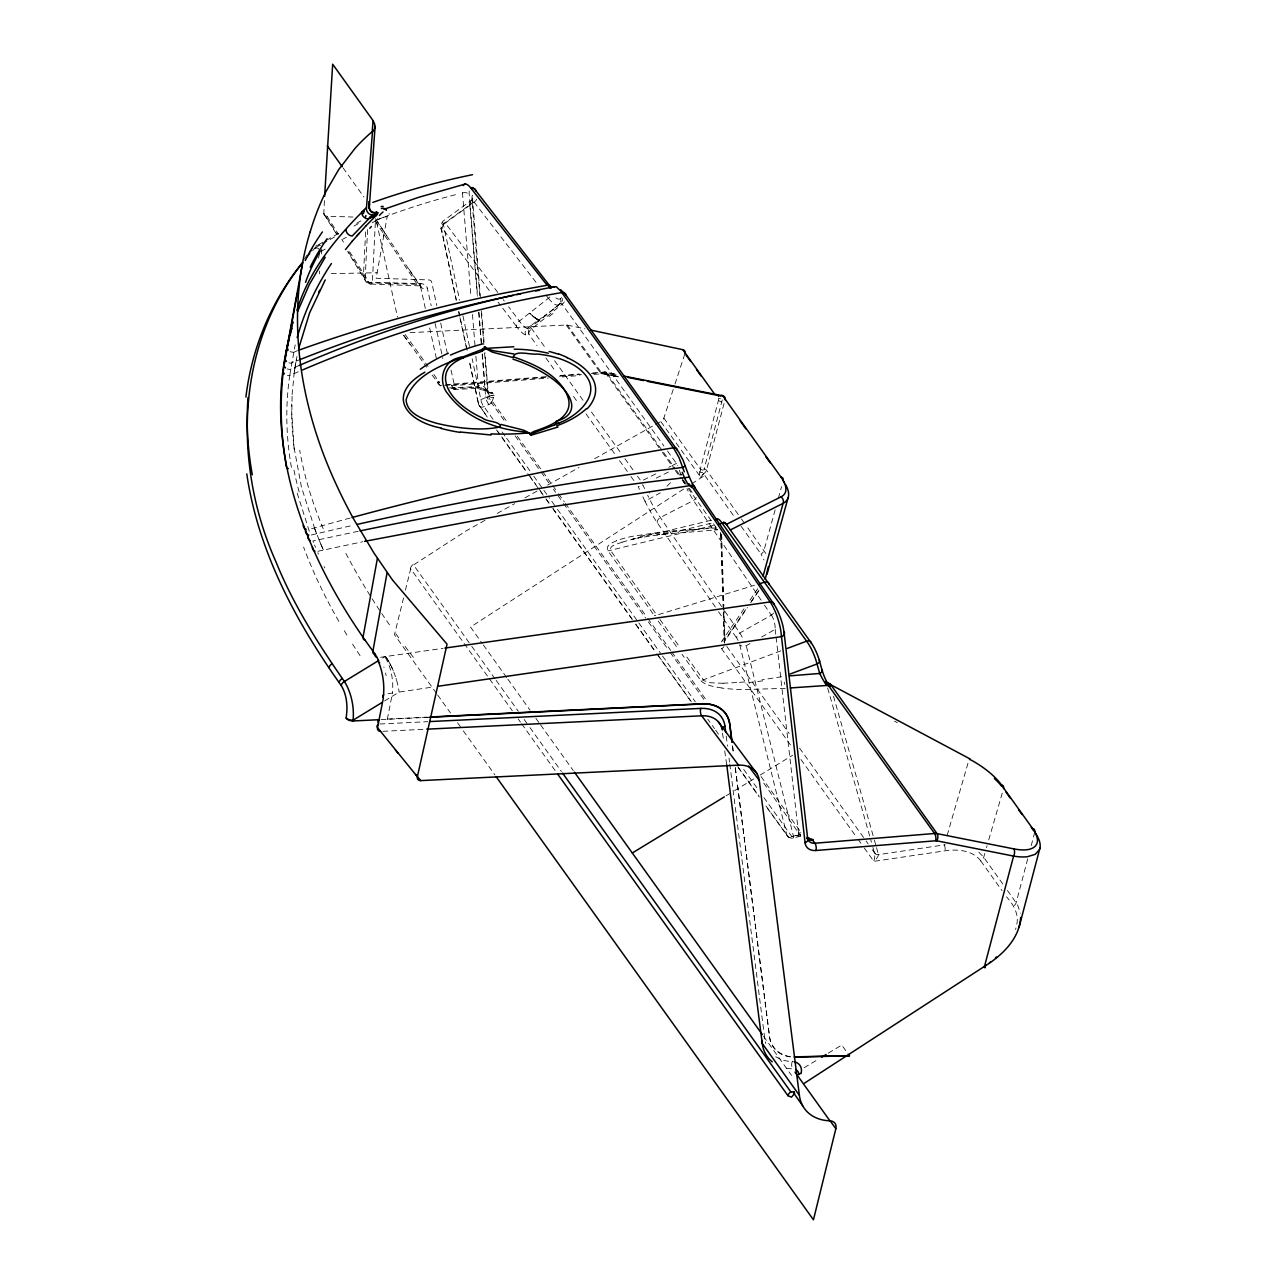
<?xml version="1.0" encoding="UTF-8"?>
<svg xmlns="http://www.w3.org/2000/svg" width="1284" height="1284" viewBox="0 0 1284 1284"><rect width="100%" height="100%" fill="white"/><g stroke="black" fill="none" stroke-linecap="round" stroke-linejoin="round"><path stroke-width="0.75" stroke-dasharray="5 3.75" d="M293.619 445.05L291.741 419.354L292.11 394.525M291.661 406.29L291.709 403.93M800.494 834.439L800.751 836.077L762.359 781.105M324.419 200.625L323.825 213.288L337.21 234.298M365.619 231.955L363.452 275.53A19.613 10.336 28.8 0 1 365.154 279.286A5.329 4.013 -14.6 0 0 368.572 282.849L417.22 284.358A5.329 2.648 -88.2 0 0 421.024 283.7A10.754 7.335 -30.4 0 1 427.315 288.098L431.199 305.704M367.593 229.547L365.137 279.286A5.329 3.563 2.7 0 0 372.376 282.191L421.024 283.7M375.329 222.854L372.376 282.191A5.329 2.648 -88.2 0 1 368.572 282.849A25.215 14.14 24.5 0 0 366.454 278.163L349.2 251.07M700.422 469.8L700.245 472.351L702.813 472.721L734.528 517.035M292.11 394.573L294.18 373.163M318.448 258.052C323.343 242.066 311.017 247.684 306.523 257.651M321.417 253.943C324.098 235.373 309.171 249.69 304.019 260.058M319.363 273.877L319.652 271.036M722.25 399.886L703.889 470.056M294.164 373.323L294.517 370.803M289.831 374.848L295.176 344.866M475.899 356.23L478.354 386.099A5.329 3.708 -4.7 0 1 485.143 387.688A10.625 7.19 -27.8 0 0 492.366 392.792L494.276 395.472L492.189 401.17M289.767 375.313C285.16 406.45 286.027 438.309 291.773 469.238A5.345 4.462 -10.8 0 1 290.569 469.27M294.485 370.964L294.822 368.749M294.806 368.845L294.999 367.577M294.871 368.46L295.448 364.784M1016.8 924.255C1019.079 913.983 1013.22 904.129 1006.495 896.858M295.24 366.133L295.625 363.741M295.689 363.452L295.914 362.104M383.579 236.721L387.319 215.953A512.557 349.425 -30.4 0 1 457.73 194.125M383.916 234.876L376.132 278.259L428.503 279.896A5.377 3.659 -30.4 0 1 431.649 282.079L436.817 305.544M296.171 360.74L296.379 359.568M288.868 362.81A5.345 4.558 10.2 0 0 291.388 363.051L296.203 360.483M296.283 360.066L296.973 356.47M387.319 719.297L392.487 693.071L386.677 693.954M720.822 534.272L724.16 642L747.416 607.509M293.346 352.522L297.037 350.885M403.545 597.895L394.477 634.713L436.496 693.376M405.439 590.142L410.687 568.828L512.284 710.726M718.623 399.115A4.366 3.836 13.7 0 1 718.51 400.175L700.759 467.392A9.887 4.703 85.4 0 0 700.438 469.19A3.996 1.364 6.7 0 0 703.825 470.265L703.022 472.271M721.833 402.101L721.865 401.972A3.996 2.087 14.8 0 1 718.462 400.271M724.032 403.545L706.473 470.137A5.345 3.724 -36.5 0 1 703.568 473.828L699.924 476.171L660.795 421.537A5.345 3.643 -30.4 0 0 663.86 418.086L674.405 385.794M1027.714 858.9L1016.174 902.652A5.329 3.675 -35.6 0 1 1013.253 906.279M1031.229 845.578L1034.744 832.257M775.151 509.876L763.98 550.451A5.329 3.675 -35.6 0 1 761.059 554.078L763.98 560.001M778.345 498.272L781.539 486.684M1015.997 927.931L1015.532 929.504M947.159 835.338L968.024 763.017M984.828 853.443L983.704 857.311A5.329 3.675 -35.6 0 1 980.783 860.938L1002.001 890.582M986.497 847.633L987.059 845.707M988.728 839.896L1002.9 790.816M675.031 383.9L684.966 353.501M757.721 588.746L749.647 600.623M715.381 607.107L657.264 522.7A46.866 9.357 65.6 0 1 645.033 501.322L660.297 492.831M750.642 602.79L759.117 590.383A5.329 2.151 34.4 0 1 756.581 590.496M721.464 641.888A10.368 7.479 -28.2 0 1 722.073 640.844L744.142 608.664M745.635 609.627L724.946 639.881A4.927 2.777 -42 0 0 724.16 642M751.124 601.586L759.037 590.014M306.924 257.362L317.228 245.469L339.169 233.094M666.99 486.219L670.12 483.041A45.486 44.988 -54.8 0 1 671.66 481.532M561.766 297.583L560.514 298.642A5.329 5.12 55.1 0 1 559.038 304.581L551.51 310.551M548.332 298.209A41.024 10.513 67.5 0 0 559.038 304.613L560.594 303.233A5.329 5.104 48 0 0 562.376 298.53M559.744 304.019L560.594 303.233A4.526 1.525 85.7 0 1 562.087 304.212L663.94 446.046M538.911 320.888L529.281 328.495A60.332 11.733 66.5 0 1 528.093 329.025M549.809 296.973A5.329 3.9 -37.7 0 1 548.332 298.273L519.394 321.032A5.329 3.9 -37.1 0 0 516.601 326.585A46.898 9.357 65.6 0 0 525.557 334.867L526.279 335.012A65.34 13.033 65.6 0 0 527.804 334.867L528.864 334.209A5.329 3.675 -35.6 0 1 531.785 328.848L562.087 304.196A5.329 3.675 -35.7 0 0 564.976 300.44M532.202 324.643L537.322 320.807M531.496 325.189L527.226 328.479A5.329 5.152 -75.5 0 0 525.541 334.851L525.67 334.883M546.952 314.018L545.989 314.724M545.523 315.078L544.56 315.784M479.847 295.641L471.966 199.967A5.329 3.708 -4.7 0 1 469.832 204.83L443.301 224.026A5.329 3.868 -12.1 0 0 441.231 229.274L456.269 299.557M476.621 199.277A5.329 3.9 -37.7 0 1 474.133 202.166L445.259 223.047A10.657 1.653 59.9 0 0 443.301 224.026L459.592 300.151M541.928 317.694L539.28 319.523M537.627 320.599L538.574 319.957A42.661 5.874 52.5 0 1 534.947 317.854L529.602 313.152A42.629 6.131 52.1 0 0 538.798 319.844L537.643 319.427M679.766 475.144L681.981 473.989M683.586 489.108L470.522 627.041L482.19 643.348M691.723 483.843L704.723 475.417M382.857 657.97L385.425 656.397M384.59 700.936L399.083 692.092L434.04 686.86M726.086 795.823L731.206 792.709M734.608 790.623L755.072 778.152M760.192 775.038L792.581 755.281M804.089 1067.79L818.325 1059.188M828.373 1053.121L841.758 1045.032L848.531 1054.485M773.53 613.078A5.329 3.483 -34.2 0 1 771.299 615.18L739.809 632.98A5.329 3.483 -34.6 0 0 736.775 638.18A5.313 1.059 65.6 0 1 738.091 640.475M750.017 643.573L746.261 645.708A5.329 3.563 -13.9 0 1 740.098 645.114M761.637 637.008L775.199 629.337A5.329 3.467 -6.5 0 1 776.74 629.032M356.631 223.288L361.398 220.607M334.418 237.042L314.821 248.037A5.329 3.964 41.4 0 0 312.558 250.653M354.015 226.032L360.563 222.373M325.221 249.112L321.706 251.086A5.329 3.483 5.8 0 0 319.01 252.515M342.796 239.241L346.327 237.267M372.119 222.774L377.994 219.484M484.999 520.309L465.867 531.062L413.512 564.96L470.57 644.648M497.197 513.456L514.595 503.681M525.044 497.807L537.226 490.969M547.658 485.095L578.988 467.488M594.653 458.693L653.829 425.437M655.562 424.458L660.795 421.537M643.364 480.104L656.814 473.331M668.836 467.28L671.018 466.188M672.094 465.643L676.443 463.444A5.329 3.691 -35.7 0 0 677.39 462.738M668.45 472.014L656.333 478.097M482.158 354.32L485.609 396.178A15.954 10.208 -41 0 0 485.817 397.494L480.906 399.709A5.329 3.868 -12.1 0 0 478.836 404.974L487.15 416.578M491.9 402.357A5.28 2.359 -31.7 0 1 491.628 402.871A10.882 7.351 -6 0 1 488.915 404.492L484.004 406.723A5.329 3.675 -35.6 0 1 478.836 404.974L469.222 360.066M299.14 365.507L290.441 369.294A5.329 4.478 9 0 1 287.247 368.909M298.337 371.75L289.751 375.474A5.329 4.558 7.7 0 1 287.423 375.458M642.096 485.143L642.851 484.822L645.017 489.589M296.09 361.157L300.135 359.536M616.464 540.837C612.612 542.426 604.941 545.459 607.91 550.788L654.872 616.368M375.458 220.463L378.571 219.259M378.427 219.307L379.743 218.81M379.165 219.018L380.642 218.457M380.321 218.585L382.118 217.895M382.648 217.702L383.82 217.253M383.611 217.333L386.147 216.386M780.784 650.86L703.231 679.894A10.657 7.351 -35.6 0 1 700.711 680.392L682.013 654.262M385.826 216.498L387.319 215.953M639.207 486.299L638.212 486.604L639.448 489.381M622.082 542.105C618.583 543.999 609.386 544.865 610.43 550.29L656.83 615.1A10.657 7.351 -35.6 0 1 654.31 615.582M658.532 614.571L754.51 585.263M776.098 637.249L798.52 833.172A15.954 11.668 -29.5 0 0 798.792 834.568L793.432 836.189A5.329 1.059 73.1 0 1 792.084 836.943A5.329 3.675 -35.6 0 1 786.899 835.194L765.152 804.827M800.718 834.696L800.012 834.76A10.866 7.351 -6.2 0 0 797.958 835.162L792.084 836.943L763.964 797.685M711.031 520.325L631.584 539.441L640.909 537.322L633.879 538.895M711.047 523.262L679.814 530.806L657.681 534.144M713.487 525.397L610.43 550.29A10.657 7.351 -35.6 0 1 607.91 550.788M311.29 535.011L316.634 533.743A3038.169 2136.207 -33.9 0 1 353.742 525.156M317.886 551.269L362.666 541.768M358.204 531.271L312.943 540.981L313.505 542.426M640.909 537.322L638.308 537.868L669.253 533.293L656.83 534.77L717.05 529.859M781.571 676.732L761.99 679.814M874.597 853.379A5.329 2.68 -5.7 0 0 878.384 854.63L945.184 844.76M980.783 860.938C972.646 850.136 957.479 848.965 945.104 850.811L873.858 861.371L864.341 848.082M380.546 657.28L443.06 648.34M800.718 836.077L792.308 838.291L788.681 837.473L765.152 805.164M744.447 681.932L736.807 682.623M688.063 488.257L716.087 527.403L662.303 531.833L632.9 536.231A126.843 69.24 16.1 0 0 616.336 540.741M445.532 384.702L546.631 376.613M560.097 375.522L579.309 373.981M592.775 372.906L604.892 371.975L615.518 374.045M444.697 385.409L549.103 377.111M559.407 376.212L581.443 374.398M591.33 373.596L605.165 372.488A5.329 3.724 -36.5 0 1 606.321 372.537L616.095 374.495M451.487 385.794L548.396 378.042M562.248 376.918L580.047 375.506M593.882 374.382L602.694 373.74L617.748 376.758M785.262 688.352L742.714 689.588A126.891 69.272 16.1 0 1 721.833 688.063M410.077 332.636L566.18 325.029A5.329 3.627 -30.4 0 1 567.432 325.125L585.023 328.865M449.32 387.928L478.402 386.516A5.329 2.375 87.2 0 1 475.192 387.447L447.988 388.763M387.383 719.072L429.225 717.034M381.075 719.602L429.145 717.274M379.968 723.999L427.781 721.672M382.937 731.302L424.779 729.264M453.846 388.795A5.104 1.011 65.6 0 0 454.937 389.469L476.332 388.426L487.551 391.251L481.933 388.057M475.192 387.447L483.057 388.57L492.366 392.792M453.493 389.566L454.745 389.534M331.304 273.636L377.127 272.738M723.181 683.297L710.726 682.767L703.985 680.697L684.886 654.278M489.942 396.547L488.61 396.467A5.329 4.301 42.8 0 0 492.205 401.122L508.223 423.479M323.825 213.288A5.361 3.659 -30.4 0 0 327.035 216.226L352.972 217.044M721.817 687.967L717.178 687.213A30.238 16.499 16.1 0 1 705.012 683.858M527.804 328.592L527.226 328.479A41.457 8.539 67.2 0 1 519.394 321.032L508.624 306.796M618.005 376.774L603.223 373.821L618.439 376.87M616.464 375.137L604.86 372.825A3.996 2.407 -78.7 0 1 601.747 373.05L567.432 325.125M601.747 373.05L617.219 376.148M894.466 721.143L897.291 722.651M535.139 317.822L538.734 319.796M485.208 390.079L486.636 390.93C485.785 388.458 492.992 403.032 488.241 393.065L484.919 352.506M535.829 318.368L537.017 319.138M440.637 385.922L431.584 374.479M533.759 316.907L534.947 317.854L532.459 315.816M532.122 315.511L533.197 316.362M978.777 852.191L983.367 856.845L1002.82 884.002M720.854 534.497L723.646 610.044M474.133 202.166L536.744 283.266M546.021 295.272L548.332 298.273M497.791 292.479L445.259 223.047A5.329 3.9 -37.1 0 0 442.482 228.6L491.13 292.913M503.232 299.686L504.307 301.114M498.08 302.109L500.391 305.159M502.718 308.224L516.601 326.585M385.553 656.573L386.131 657.36A25.808 7.239 69.4 0 1 386.998 658.628L387.575 659.527A26.081 7.319 69.4 0 1 389.582 662.977L390.834 665.417A26.659 7.479 69.4 0 1 393.209 670.681A27.141 7.624 69.4 0 1 395.616 677.117L396.387 679.573A28.152 7.913 69.4 0 1 398.538 688.417L398.73 689.508A28.392 7.977 69.4 0 1 399.083 692.092M667.519 451.021L676.443 463.444A4.526 2.295 75.7 0 1 677.775 465.482M583.032 400.303L553.42 359.022M591.475 412.052L621.6 454.038M624.955 458.693L633.879 471.132M637.506 476.187L640.218 479.975M544.304 346.311L531.785 328.848A5.329 0.802 51 0 0 530.26 327.901A5.329 5.216 50.1 0 0 528.864 334.209L537.017 345.589M545.877 357.931L555.924 371.927M573.499 396.435L578.522 403.433M586.05 413.929L616.176 455.9M619.53 460.571L627.33 471.453M630.958 476.492L634.585 481.548M738.3 514.579L706.473 470.137A2.664 1.396 14.8 0 0 704.226 468.917A3.996 2.087 14.8 0 1 700.839 467.087M741.478 519.025L744.656 523.471M747.834 527.917L765.858 553.548M1007.442 890.454L1017.586 904.867L1020.395 913.229M663.86 418.086L700.454 469.19M741.141 526.279L761.059 554.078M600.88 372.97A3.996 2.119 88.9 0 0 603.56 372.681A2.664 1.268 85.4 0 1 605.165 372.488A5.329 3.691 -35.9 0 1 606.385 372.553L662.432 450.828M663.603 452.449L675.272 468.756M676.443 470.393L682.286 478.547M683.441 480.168L688.112 486.7M689.283 488.321L692.782 493.216M605.165 372.488L661.212 450.764M662.367 452.385L674.052 468.692M675.223 470.329L681.05 478.483M682.221 480.12L686.892 486.636M566.18 325.029L600.527 372.986A3.996 1.91 85.4 0 0 602.918 372.729M726.776 646.446L789.146 733.565M799.547 748.091L865.047 839.559M866.09 841.004L868.161 843.909M872.317 849.719L874.404 852.624A5.329 2.472 -15.9 0 0 878.128 853.33L878.384 854.63M721.399 648.388A10.368 7.479 -28.2 0 0 721.672 648.789L791.409 746.245M800.927 759.518L856.942 837.762M858.001 839.238L861.163 843.668M343.085 167.899L363.966 197.046M659.944 619.45L680.199 647.746M658.243 621.087L677.342 647.73M517.372 436.271L550.547 482.607M552.842 485.801L557.417 492.189M558.556 493.778L564.286 501.771M565.425 503.376L646.654 616.818M647.794 618.407L670.681 650.362M671.821 651.967L706.136 699.892M761.059 776.579L801.104 832.514M503.922 420.157L491.547 402.887A5.329 2.745 50.7 0 1 487.182 396.852M515.157 435.854L539.89 470.409M541.013 471.982L548.894 482.961M553.388 489.252L555.635 492.382M557.882 495.528L562.376 501.803M563.499 503.376L645.579 618.005M648.388 621.921L668.065 649.399M670.312 652.545L705.157 701.224M493.056 419.338L484.004 406.723A5.329 1.733 65.6 0 1 480.906 399.709L472.127 358.717M502.092 431.97L505.479 436.704M506.618 438.277L532.603 474.582M533.743 476.171L542.779 488.787M543.902 490.376L549.552 498.256M551.815 501.418L556.341 507.726M557.465 509.315L637.715 621.376M638.838 622.949L660.313 652.93M662.576 656.092L695.35 701.866M707.757 719.184L710.004 722.314M712.251 725.46L714.498 728.606M715.621 730.163L718.992 734.881M743.725 769.421L757.223 788.264M497.534 431.087L499.62 433.976M501.691 436.881L525.686 470.393M529.088 475.144L535.893 484.646M539.296 489.397L542.699 494.147M546.101 498.898L549.504 503.649M552.906 508.416L632.001 618.872M635.692 624.024L654.968 650.94M658.371 655.691L691.257 701.626M737.754 766.548L758.812 795.984M487.262 417.075L478.418 404.091L468.933 359.697M496.491 429.963L501.097 436.399M502.253 438.004L528.783 475.048M529.923 476.653L539.152 489.541M540.307 491.146L544.914 497.582M546.069 499.203L551.847 507.244M552.987 508.849L632.306 619.61M635.805 624.505L655.643 652.208M656.798 653.845L690.648 701.096M738.396 767.8L759.342 797.043M451.021 384.847L453.621 388.49M405.214 334.514L428.102 366.486M433.815 374.463L439.545 382.455M403.93 335.493L426.593 367.16M483.362 644.985L506.747 677.663M507.854 679.188L530.051 710.196M535.893 718.35L539.697 723.662M540.564 724.866L573.242 770.512M763.531 1036.252L791.538 1075.382M471.742 646.269L495.03 678.803M496.202 680.44L518.319 711.336M524.145 719.473L528.799 725.974M529.971 727.595L561.413 771.507M518.126 718.88L520.453 722.138M521.625 723.775L556.662 772.695M437.667 695.013L450.507 712.941M457.505 722.715L462.176 729.232M463.331 730.869L494.854 774.862M403.513 335.236L410.382 344.882M721.544 606.449L660.297 517.5A41.425 9.373 66 0 1 649.319 498.577L647.65 495.175M724.866 611.264L739.809 632.98A10.657 1.075 63 0 1 743.083 638.822M718.558 611.714L736.775 638.18M761.107 600.174L693.488 500.487A41.024 9.534 69 0 1 686.908 488.706M764.51 605.181L771.299 615.18M375.474 218.697L386.677 235.518M375.137 220.992L417.22 284.358A5.505 4.077 -26.7 0 1 420.59 286.894A5.329 3.804 -12.4 0 0 427.315 288.098M409.05 269.191L421.232 286.91L419.338 285.61L420.654 285.883L369.246 283.989L366.149 282.047L347.643 251.552M327.035 216.242L338.527 234.298M341.817 239.466L343.454 242.034M348.301 251.712L363.452 275.53A5.329 3.338 -32.5 0 0 366.454 278.163M324.017 214.444L336.681 234.33M387.575 659.527L386.998 658.628A26.162 5.698 66.1 0 0 386.147 657.456M388.442 660.955L388.731 661.453A26.306 5.682 67.3 0 1 389.582 663.09M389.871 663.507L390.834 665.417M720.822 534.016L720.292 532.94A8.988 2.038 67.2 0 1 721.319 535.123M645.033 501.322L643.284 497.694A64.393 12.856 65.6 0 1 641.984 494.934M324.146 566.581L324.804 567.961M391.524 666.845L393.209 670.681M323.311 549.809L321.498 545.684M317.838 552.778L318.448 554.158M322.541 548.075L321.241 545.09M320.823 544.095L321.321 545.267M320.888 544.255L319.347 540.564M315.543 547.417L314.564 545.026M319.138 540.05L315.527 530.822M316.634 533.743L315.864 531.72M314.612 528.366L315.687 531.271M314.773 528.815L301.435 487.037L293.699 445.644M314.853 529.04L315.607 531.046M309.284 531.239L296.732 491.676M680.825 474.406L679.348 470.217M396.018 678.353L396.387 679.573M833.509 696.153L873.842 838.227M874.372 840.121L875.993 845.787M876.523 847.665L878.128 853.33M827.682 688.096L871.451 842.24M872.927 847.424L874.404 852.624M739.712 644.696L786.899 835.194A5.329 3.563 -13.9 0 0 793.432 836.189L746.261 645.708A10.657 1.075 63 0 0 745.314 643.477M440.701 323.135L448.02 356.374M451.037 370.065L454.921 387.656M435.083 323.327L442.852 358.557M425.325 308.417L420.59 286.894L376.068 219.853L397.526 317.132M429.642 327.998L436.993 361.269M462.946 315.768L470.04 348.959M458.789 311.258L467.135 350.307M456.269 300.504L440.685 224.861L442.932 221.201L472.432 199.55L471.565 201.106L472.512 197.977L480.344 296.941M458.709 311.964L459.528 315.784M459.945 317.694L466.894 350.147M732.554 745.876L733.308 751.814M735.315 767.639L769.581 1036.621A42.645 30.142 -37.6 0 0 790.334 1056.684M732.474 746.1L733.228 752.039M735.25 767.864L769.501 1036.862A42.645 30.142 -37.6 0 0 790.27 1056.909M726.23 736.165L727.498 746.116M729.007 758.058L729.521 762.038M729.777 764.028L764.75 1038.644A47.973 33.914 -37.6 0 0 765.794 1043.443M722.459 733.212L723.454 738.99M724.706 750.899L726.744 764.847M294.148 449.272L291.628 411.008M775.199 629.337L775.873 635.275M481.5 310.888L484.293 344.77M481.323 313.569L483.956 345.46M484.614 353.437L487.743 391.299A5.329 3.708 -4.7 0 1 485.609 396.178M469.222 190.883A21.282 5.698 69.7 0 0 469.222 194.542L477.6 296.09M478.916 312.012L481.693 345.877M482.351 353.838L485.143 387.688L487.743 391.299A10.77 6.597 -43.5 0 0 494.276 395.456M469.832 204.83L477.231 294.534M478.707 312.461L481.339 344.353M462.449 192.584A26.611 7.239 71.1 0 0 462.481 193.017L470.971 296.492M472.448 314.42L475.08 346.279M721.656 534.304L723.887 606.016M723.951 608.006L724.946 639.881A5.329 2.151 34.4 0 1 722.122 640.86M723.711 612.003L724.69 643.541M715.525 526.52L715.525 527.949L679.814 530.806A10.657 5.072 85.4 0 1 673.811 530.79M493.441 397.334A17.751 7.287 -55 0 1 490.584 397.238M492.109 393.578A21.042 18.907 -19.7 0 1 484.903 390.448M705.157 683.666A9.79 5.345 16.1 0 1 700.647 680.392M385.97 216.643A15.44 4.767 -69.4 0 1 385.874 217.333M389.036 213.481A15.344 6.516 -57.3 0 1 389.132 214.235M454.921 387.64A6.083 1.22 65.6 0 1 454.937 389.485M478.499 387.19A12.166 7.479 47.9 0 1 481.195 388.474M462.433 192.953A5.329 3.708 -4.7 0 1 469.222 194.526M350.147 518.03A2834.51 1954.36 -35.7 0 0 314.436 527.901L308.658 529.554A5.345 4.301 -20.6 0 1 308.08 529.602M323.183 528.655A967.494 490.295 16.8 0 1 299.718 450.202M606.385 372.553A2.664 1.605 -78.7 0 0 604.315 372.713A3.996 2.231 -82.6 0 1 601.442 373.002M488.915 404.492A5.329 1.733 65.6 0 1 485.817 397.494M487.487 396.965A5.65 2.841 -4.7 0 1 486.106 397.687M492.141 395.295A27.108 7.56 -38.6 0 1 490.889 395.552M488.097 396.146A6.645 2.504 -60.3 0 1 488.514 396.323M491.82 401.33A10.882 4.574 -36.1 0 1 491.515 402.181M441.247 229.29A5.313 1.059 65.6 0 1 442.466 228.568M472.031 200.063A16.05 4.301 69.7 0 1 473.539 194.398M469.928 204.975A10.818 3.579 77 0 1 474.133 201.861M798.792 834.568A5.329 1.059 73.1 0 1 797.428 835.322M799.017 834.407A5.634 4.606 10.2 0 1 800.109 834.311M560.53 298.658A35.503 9.502 69.7 0 1 554.64 296.925M798.52 833.172A5.329 3.467 -6.5 0 1 800.831 832.834M657.264 522.7A5.329 3.483 -34.5 0 1 660.297 517.5L693.488 500.487A5.329 3.483 -34.1 0 0 696.233 497.47M771.331 614.924A10.818 4.093 74.2 0 1 775.087 629.176M684.5 483.522A41.024 9.534 69 0 1 680.793 474.422M784.781 684.452A10.657 5.072 85.4 0 1 784.235 682.093M649.319 493.136A59.385 9.839 65 0 1 648.982 492.446M552.971 313.537A53.414 16.194 -39.5 0 1 547.257 317.854M878.641 854.614A8.924 5.955 -49.2 0 1 873.778 861.163A8.924 3.675 90 0 0 874.741 853.314M944.414 844.84A5.329 1.637 81.6 0 1 945.104 850.811M413.448 657.392A1013.509 469.8 23.1 0 1 404.332 645.419M398.746 637.827A1013.509 469.8 23.1 0 1 394.798 632.354M389.469 624.827A1013.509 469.8 23.1 0 1 345.781 553.195M360.05 655.659A1013.558 496.106 20 0 1 352.041 643.268M346.921 635.018A1013.558 496.106 20 0 1 342.812 628.181M338.832 621.344A1013.558 496.106 20 0 1 303.602 547.128M736.711 682.462A152.539 89.784 11.4 0 1 723.133 683.168M762.68 680.841A357.257 212.374 11.7 0 1 745.089 683.008M640.074 536.343A357.305 207.27 10.9 0 1 656.91 533.117M622.178 542.201A152.555 88.195 10.8 0 1 634.007 539.023M715.461 527.836A12.005 1.316 60.5 0 1 714.995 529.361M720.709 533.069A17.19 3.884 67.2 0 1 720.308 532.988M716.424 528.045A7.046 3.162 25.9 0 1 714.755 529.072M714.931 529.201A6.083 5.826 -4.9 0 1 717.274 529.811M717.435 529.538A7.335 2.905 30.2 0 1 717.13 529.746M723.887 646.671A5.329 3.675 -35.6 0 1 721.64 648.821M387.591 659.639A26.354 5.682 66.8 0 1 388.442 661.051M481.291 387.784A22.598 17.157 60.9 0 1 481.917 388.137M385.328 657.633A26.675 10.834 80.7 0 1 392.326 692.862M775.761 1056.684A47.973 33.914 -37.6 0 0 792.228 1061.579A16.002 11.315 -37.6 0 1 793.335 1061.659M792.228 1061.579A5.329 2.873 -87.9 0 0 792.726 1068.866A53.302 37.589 -37.4 0 1 784.444 1067.742M764.076 1038.949A5.329 3.483 -7.3 0 1 764.75 1038.644M703.648 473.668A24.235 15.504 -61.4 0 1 700.47 477.327M699.507 471.372A15.793 3.708 86.4 0 1 699.331 474.775M700.518 469.142A4.895 1.348 -85.5 0 1 700.502 469.784M410.398 568.86A5.329 4.333 -39.3 0 1 413.255 564.495M722.298 730.789A5.329 3.483 -7.3 0 1 722.073 730.307M720.581 398.746A3.996 2.279 -19.3 0 1 718.382 398.104M437.924 382.985A5.441 4.382 -38.5 0 0 441.311 385.633A5.345 5.12 -19.4 0 1 437.892 382.985A8.121 1.621 65.6 0 1 439.674 382.632M293.426 352.185A5.345 4.558 12.5 0 1 290.088 351.527M383.868 666.974A26.643 12.005 81.8 0 1 384.028 667.439M385.569 672.976A26.643 12.005 81.8 0 1 386.099 675.625M299.156 491.981A973.866 494.966 16.2 0 1 293.859 469.543M378.058 219.596A26.852 2.504 64.9 0 1 377.673 218.505M560.322 303.489L537.948 321.658L560.37 303.457"/><path stroke-width="1.5" d="M1020.668 917.45C1019.464 939.053 1001.761 955.665 984.523 966.354L804.233 1083.327M324.627 196.404L332.668 64.2L373.082 120.632L372.28 130.487M369.423 205.488L375.088 126.506M768.394 566.581L765.152 579.421M530.533 433.687A24.573 13.193 17.1 0 1 534.144 431.36C550.017 425.935 576.997 416.273 566.822 394.365C557.047 373.451 532.699 363.693 513.327 356.808C515.51 349.697 530.581 355.058 536.953 354.015C545.812 354.865 554.624 356.679 562.938 359.873C571.845 363.34 580.593 368.347 586.339 376.164C600.976 396.05 576.372 416.594 558.989 422.998A167.739 93.17 13.2 0 1 554.56 424.827M245.918 397.093C251.712 347.996 271.47 300.633 302.735 262.289M482.431 350.869L480.922 351.607A75.724 40.687 17.1 0 1 479.895 352.073C466.108 356.824 443.269 361.735 445.708 380.883C447.057 390.175 453.332 397.847 460.137 403.914C466.734 409.692 474.326 414.267 482.286 417.894C486.925 422.34 500.246 420.654 500.471 426.882C480.906 431.167 456.831 428.182 436.255 423.206C424.378 419.531 406.964 414.443 406.097 399.757C414.7 371.959 449.288 362.794 473.459 352.731M289.526 337.371C259.93 447.859 308.08 562.857 372.906 651.068A5.345 3.772 -35.6 0 0 375.522 654.728M290.874 330.534C279.575 374.125 278.419 420.109 286.043 464.439A5.345 4.462 -10.8 0 0 288.338 468.692M310.15 231.826C284.615 315.543 299.958 406.707 336.376 484.79A942.424 506.361 17.1 0 0 354.272 520.1L374.045 553.163L392.374 579.838M302.639 263.027L286.3 351.222M377.4 558.363L363.115 636.8A5.345 3.852 -34.1 0 0 365.394 640.459M387.046 572.985L372.906 651.068L374.928 653.877A5.329 3.756 -35.8 0 0 376.886 657.392M284.053 365.234L297.374 293.298M346.054 718.157A5.345 2.696 16.7 0 0 353.052 720.966C354.336 707.741 351.688 693.841 344.963 682.302C318.528 644.343 293.442 605.069 276.044 562.007C233.431 466.878 234.956 347.129 302.045 263.509M726.744 764.847L762.231 1043.459L799.386 1095.332L759.277 780.415A31.988 22.614 -37.6 0 0 738.525 765.152L420.767 780.608A5.345 3.772 -37.6 0 1 417.364 776.74L447.041 644.183L392.615 580.127M298.723 348.349L309.588 312.895L325.237 279.912M1003.526 788.665A5.329 3.675 -35.6 0 0 1001.311 784.813L1032.529 828.405A5.329 3.675 -35.6 0 1 1034.744 832.257A51.665 21.154 28.8 0 1 1037.167 836.028A52.034 21.298 28.8 0 1 1039.446 849.639L1035.177 854.358L1027.409 856.717A56.319 23.048 28.8 0 1 1013.59 856.091L936.871 840.843A5.329 3.21 -78.8 0 0 937.031 833.621L830.25 683.939L829.464 684.805A9.919 2.375 49.8 0 0 830.411 686.314M830.026 1120.643L835.836 1128.748L813.446 1219.8L496.009 776.499M767.013 574.285L788.183 497.406M1040.04 847.665L1019.014 927.385M290.007 335.541L291.019 331.866M291.324 328.832L292.254 325.43M763.081 576.115L783.112 503.344A52.724 21.635 28.9 0 0 785.503 484.453M297.15 337.564C304.597 311.29 316.217 286.204 331.433 263.525M292.736 323.728L293.233 322.043M291.532 330.036L292.062 328.19M830.186 684.404L970.078 758.956L969.516 759.566M296.973 310.279C308.561 271.887 334.017 240.429 361.687 212.374A5.329 3.611 43.9 0 0 367.705 218.89L375.634 215.969M297.503 311.787L309.316 284.567L325.189 257.298M318.673 292.287L319.7 290.232M345.476 249.594L352.41 240.991M364.528 541.366L528.494 510.39L691.209 485.464L770.159 601.923A5.329 3.483 -34.1 0 1 773.931 604.234L694.965 487.776A22.534 6.035 69.7 0 1 689.428 477.15C580.689 489.477 468.307 508.544 360.066 530.886M352.394 241.007L365.972 225.807M357.048 235.582L358.958 233.415M365.972 225.807L375.939 215.664M376.244 215.375L377.127 214.492M554.544 286.974A5.329 5.104 48.2 0 0 552.987 287.07L556.229 286.669L560.691 291.035L673.843 448.485L678.979 457.505L684.292 471.822M995.485 957.896L996.448 957.029M828.196 683.345L827.602 683.65A5.329 4.414 39.4 0 1 825.965 682.639L826.398 681.242A7.399 1.669 67.2 0 0 826.334 681.981M989.402 962.839L990.446 962.037M794.314 1091.593L790.912 1092.01L562.585 773.145M424.892 372.167C384.478 395.504 407.124 421.762 441.391 428.086M986.176 965.151L983.961 966.627M377.737 661.099L344.401 681.483A5.329 3.756 -34.6 0 0 341.223 685.528C347.017 695.045 347.852 706.97 346.15 717.756A5.329 2.953 10.9 0 0 353.212 720.115L382.183 702.412M632.306 852.993L724.385 796.866M821.68 1057.165L826.061 1054.517M474.31 352.442L481.131 349.81A30.447 17.238 12.6 0 0 482.961 348.943L483.009 348.879M369.712 217.237L377.56 212.823A26.852 2.504 64.9 0 0 376.276 213.337M726.583 524.257L781.009 496.828A47.347 18.746 30.2 0 0 782.261 478.868L722.78 395.825L623.847 376.052M730.436 529.891L783.112 503.344A5.329 4.735 63.3 0 0 781.009 496.828M299.14 365.507C380.529 330.148 465.691 303.217 552.987 287.07M302.559 369.936C385.665 334.434 472.64 307.63 561.814 292.575A5.329 3.675 -35.7 0 1 565.891 295.031L678.706 452.128L683.088 460.234L688.593 475.112A30.8 8.234 69.7 0 0 689.428 477.15M554.656 424.908L535.027 432.355A38.713 21.844 14 0 0 533.646 432.997L533.438 433.093A7.511 4.173 15.9 0 0 531.094 434.955A1.766 1.059 6.6 0 0 531.496 435.099L558.075 427.01M300.135 359.536C369.102 332.075 440.38 310.295 513.135 295.384M787.236 648.436L806.625 641.181A5.329 3.675 -35.6 0 1 811.424 643.204A15.857 3.595 67.2 0 1 819.288 660.265L821.985 669.783A5.329 2.472 -15.8 0 1 819.722 673.458L789.419 675.882M790.19 674.004L817.025 663.956A5.329 2.472 -15.8 0 0 819.288 660.265M759.47 583.738L764.429 582.23A5.329 3.675 -35.6 0 1 769.228 584.268M465.129 184.094L418.6 197.335L384.044 209.26M718.719 524.129L722.218 523.294A5.329 3.675 -35.6 0 1 727.017 525.333L811.44 643.204M516.89 294.614L520.662 293.859M535.701 290.97L539.457 290.28M437.716 686.298L781.491 636.623A5.329 3.467 -6.5 0 0 784.01 631.84L807.604 838.003A5.329 3.467 -6.5 0 1 805.084 842.769A15.986 11.299 -37.6 0 0 815.228 850.554L935.635 840.779A5.329 2.552 85.3 0 0 934.575 833.493L828.645 685.768A2.584 1.412 26.2 0 1 828.1 685.463M444.906 648.083L770.159 601.923A26.787 8.121 71.9 0 1 781.378 636.463M513.231 357.594L492.462 352.185L485.512 348.526A5.329 3.964 -29.2 0 0 486.459 348.333L513.825 346.76M685.303 466.06L682.655 467.424L641.47 472.833A3038.169 2136.207 -33.9 0 0 357.45 524.321M807.154 837.264L812.9 840.426L814.907 843.235L934.575 833.493M790.302 687.951L827.121 685.447M431.215 716.937L702.091 703.76A42.645 30.142 -37.6 0 1 729.777 724.112L732.041 741.927M353.052 720.966L379.085 719.698M429.145 717.274L702.027 703.985A42.645 30.142 -37.6 0 1 729.713 724.353L731.976 742.152M429.771 721.576L700.743 708.399A37.316 26.386 -37.6 0 1 724.962 726.214L725.717 732.185M426.769 729.168L701.706 715.798A31.988 22.566 -37.7 0 1 722.138 729.264M794.427 1056.86L849.526 1055.689L848.74 1054.774M794.347 1057.085L849.334 1055.849M491.066 434.987L460.394 432.034M385.04 209.196L384.478 209.196A24.958 7.447 -72.1 0 1 385.457 209.276A23.273 6.934 -71.7 0 1 385.97 209.533L386.291 209.773A19.806 5.922 -71.4 0 1 386.42 209.934M513.905 353.935L494.709 350.965A58.47 32.437 12.9 0 1 492.96 350.612L486.572 348.494A5.329 3.852 -31.1 0 1 485.512 348.526M1032.529 828.405A46.16 18.281 30.2 0 1 1034.711 831.807A46.449 18.377 30.2 0 1 1037.312 842.16C1036.445 847.36 1030.747 849.51 1026.093 849.815A51.328 20.319 30.2 0 1 1013.75 848.868L937.031 833.621A10.657 7.447 -36.6 0 0 935.073 833.46M628.069 377.464L643.541 380.562M647.409 381.332L718.976 395.632A3.996 2.407 -78.7 0 1 718.446 396.162M590.897 330.116L682.799 349.681L714.723 394.284M500.921 424.41L520.213 429.273A53.639 28.826 17.1 0 1 524.273 430.477L530.725 433.783A5.329 3.9 -30 0 0 529.907 433.88A3.531 2.119 6.6 0 0 530.902 434.875M719.826 395.825L720.661 396.066A2.664 1.605 -78.7 0 1 722.78 395.825A5.329 3.724 -36.5 0 1 725.027 399.757M560.739 289.799L565.891 295.031M558.62 353.967L560.45 354.609A68.598 42.131 7.8 0 1 567.335 357.626M386.291 209.773L385.97 209.533A23.096 6.885 -71.3 0 0 385.457 209.276M788.039 1095.814L791.49 1097.162L794.314 1093.775A15.713 7.335 84.6 0 0 794.668 1092.909M417.364 776.74L377.512 727.627L383.418 697.742A5.329 2.937 11.1 0 1 383.772 694.804M420.767 780.608L415.567 774.477M395.328 749.888L397.799 752.97M463.363 185.554A26.611 7.239 71.1 0 1 471.116 188.395L547.353 285.513M984.138 966.852L985.133 967.831L984.523 966.354L1013.59 856.091A5.329 3.21 -78.8 0 0 1013.75 848.885M471.726 187.496A21.282 5.698 69.7 0 1 475.995 190.947L551.35 287.905A5.329 3.916 -37.8 0 0 547.161 285.241L507.501 292.431A1197.763 826.11 -35.7 0 0 298.241 350.372M757.062 773.754L718.157 721.576M748.588 766.083L759.277 780.415M738.525 765.152L701.706 715.798A5.329 2.648 87.2 0 1 700.743 708.399M740.13 420.831L745.94 428.952M765.697 456.542L770.352 463.026M1005.837 791.891L1010.46 798.359M1018.549 809.658L1022.016 814.505M1031.277 827.41L1033.588 830.652M686.121 355.106L690.744 361.558M696.522 369.615L701.144 376.068M327.227 145.75L342.25 166.727M795.037 1072.124L829.913 1120.82A10.657 7.543 -37.6 0 1 835.836 1128.748M574.413 772.149L762.359 1034.631M557.834 774.332L787.894 1095.621A5.329 3.675 -35.6 0 1 790.848 1091.914M793.448 1092.748L802.644 1105.636M341.223 685.528C296.155 622.323 258.164 551.606 246.785 473.924M783.85 481.901L784.508 482.896M826.559 684.693L826.431 684.42A9.309 6.677 -20.7 0 1 826.158 683.714L825.965 682.687M819.722 673.458L817.025 663.956A21.234 5.585 67.7 0 0 806.625 641.197L722.218 523.294A21.234 5.008 69.4 0 0 715.974 519.747M827.089 683.746A5.329 3.9 -8.4 0 1 826.431 683.008L826.431 683.008A12.358 2.793 67.2 0 0 826.559 683.762M781.491 636.623L805.084 842.769M780.929 477.022A5.329 3.675 -35.6 0 1 783.128 480.89M826.479 685.303A11.283 1.252 60.5 0 1 819.834 673.618M828.357 685.8A2.407 1.316 16.1 0 1 827.57 685.64M814.907 843.235A5.329 2.552 85.3 0 1 815.966 850.506M813.125 839.608A17.719 14.862 -1.8 0 1 808.037 837.938M935.892 840.763A5.329 3.772 -37.6 0 1 936.871 840.843M529.361 432.852A159.585 83.396 4.5 0 1 490.986 433.912M484.662 346.921A2.215 1.332 3.8 0 1 485.368 347.226A4.285 2.584 3.9 0 1 486.427 348.333M450.475 355.09A203.626 143.038 9.5 0 1 482.72 343.903M485.031 347.049A8.089 4.606 13.2 0 1 482.912 348.799M807.459 838.773A27.06 25.536 -26.9 0 1 806.866 838.42M812.884 840.41A10.77 8.073 -26.2 0 1 807.171 838.42M814.409 843.267A10.657 7.624 -38.6 0 1 807.604 838.003M822.001 669.799A17.125 3.884 67.2 0 0 826.398 681.258A5.329 4.976 14.6 0 0 829.175 683.794M827.634 683.457A12.182 10.432 -13.1 0 1 830.283 684.228M471.116 188.443A5.329 3.932 -38 0 1 475.995 190.963M773.931 604.106A21.507 5.746 69.7 0 1 783.882 631.648M691.209 485.464A5.329 3.483 -34.1 0 1 694.949 487.776M677.406 450.283A5.329 3.691 -35.7 0 0 673.362 447.827A2834.51 1954.36 -35.7 0 0 352.025 517.516M970.014 759.47A47.492 18.795 30.2 0 1 1001.424 784.829M684.966 478.675A35.984 15.536 67.6 0 1 682.253 472.287M688.593 484.967A18.265 6.532 67.8 0 1 685.158 479.157M372.841 202.407A495.849 315.013 -24.9 0 1 472.512 174.704M377.961 212.646A9.694 2.825 -29.1 0 1 375.49 215.985M305.528 282.336A483.859 218.36 -14.8 0 1 320.262 250.99M829.464 684.805A5.329 3.9 -8.4 0 1 828.694 684.613M723.598 522.026A15.857 3.595 67.2 0 1 727.017 525.317M691.659 487.567A15.889 3.996 67.1 0 1 688.93 483.779M529.891 433.848A5.329 3.868 -30.5 0 1 530.725 433.783M485.641 348.59A23.192 12.455 17.1 0 1 482.367 350.821M463.043 358.027A5.329 3.595 71.6 0 0 459.335 357.642C442.498 360.788 437.33 382.263 448.293 394.365C465.932 418.119 495.881 429.289 524.466 431.938A25.52 14.429 13.5 0 1 526.713 432.403M558.989 422.998A5.329 3.852 65.3 0 1 555.298 422.516M369.744 228.295A36.546 2.568 -48.8 0 1 371.365 226.546M379.454 215.439A31.041 7.463 -62 0 1 383.033 211.988M548.75 286.139A16.724 3.322 64.8 0 1 547 283.892M550.499 288.146A18.088 3.515 62.5 0 1 549.071 287.183M994.346 778.505A52.869 21.764 28.9 0 1 1001.857 786.37M828.533 682.911A5.296 1.749 -53.4 0 1 828.71 684.195M420.317 369.262A176.63 117.887 6.6 0 1 448.325 353.244M460.25 432.419A108.947 57.732 4.3 0 1 441.118 428.455M586.563 408.537A110.568 63.221 5.5 0 1 556.63 425.807M587.189 408.793A85.081 50.204 7.7 0 0 589.709 405.808A77.201 45.646 8 0 0 593.513 399.436A66.238 39.29 8.6 0 0 595.632 390.175A59.642 35.374 9.1 0 0 594.091 381.685A56.127 33.272 9.3 0 0 576.805 362.842A62.033 37.316 8.5 0 0 567.223 357.722M549.087 351.463A77.265 48.327 7.4 0 1 558.428 354.24M514.194 349.168A101.596 64.97 7.1 0 1 548.396 353.26M512.99 359.183A66.977 28.633 19.7 0 1 566.918 393.129A66.977 28.633 19.7 0 1 556.341 421.152M531.094 434.762A3.836 2.135 8.7 0 1 530.822 434.281M526.697 432.531A6.741 3.788 13.5 0 1 530.115 433.703M484.212 347.049A4.671 2.247 14.9 0 1 485.32 348.397M794.411 1061.852A16.002 11.315 -37.6 0 1 801.104 1073.456A5.329 2.825 13.8 0 0 799.065 1074.082M722.089 728.766A5.329 3.483 -7.3 0 1 724.962 726.214M682.799 349.681A5.329 3.627 -30.4 0 1 685.046 353.26M762.279 1040.441A5.329 3.483 -7.3 0 0 762.231 1043.459A53.302 37.589 -37.4 0 0 772.262 1061.868M829.913 1120.836A53.302 37.685 -37.6 0 1 799.386 1095.332M795.566 1069.524A10.673 7.64 -38.6 0 1 798.921 1074.676M314.965 551.141A5.345 4.221 -23.6 0 1 312.461 547.096M310.134 540.548A5.345 4.285 -22.6 0 1 307.983 536.584M372.874 120.648A21.491 11.684 18.7 0 1 372.713 131.45M310.214 231.842A867.743 466.236 17.1 0 1 325.815 191.797L338.687 169.6L354.914 148.527A460.667 247.523 17.1 0 1 372.52 131.353L366.438 208.008A5.329 3.996 51.2 0 0 368.075 212.855A5.329 3.996 51.2 0 0 372.601 214.893L352.249 236.015A5.345 3.916 40.2 0 1 346.086 229.611M361.655 212.101A68.79 31.891 -74.9 0 1 366.422 207.767M364.367 210.977A15.199 1.621 -64.2 0 1 363.228 213.69M305.287 260.54A449.239 187.448 -19.3 0 1 322.38 231.939M306.186 529.377A5.345 4.301 -20.6 0 1 303.377 525.14M308.802 535.059A5.345 4.333 -22.1 0 1 305.576 530.709M284.422 373.885A5.329 4.558 7.7 0 1 283.154 370.097M285.546 367.866A5.329 4.478 9 0 1 284.053 363.934M286.476 361.414A5.345 4.558 10.2 0 1 285.128 357.562M288.226 350.002A5.345 4.558 12.5 0 1 287.327 346.6M384.975 209.404A21.796 6.613 -70.3 0 1 386.516 209.725M381.364 208.65A30.607 9.02 -70.7 0 1 384.381 208.65M381.107 206.676A36.353 7.656 -59 0 1 383.194 206.499M369.198 218.28A15.472 1.509 -30.4 0 1 370.498 217.59M368.733 201.684A21.314 14.317 3.4 0 1 369.327 206.74A5.329 5.313 -22.6 0 0 376.613 212.181M365.876 215.552A23.128 1.445 -73.8 0 1 365.539 216.964M368.636 204.316A21.363 14.317 3.4 0 1 369.278 207.799A5.345 5.168 8.3 0 0 376.661 212.759M369.118 207.896A35.471 6.067 84.2 0 1 369.278 208.233M378.459 722.812A5.329 2.937 11.1 0 1 379.342 719.634M378.138 724.577A5.329 2.937 11.1 0 0 377.512 727.627A5.329 3.788 -37 0 0 380.594 731.399M378.218 661.18A31.875 13.322 81.2 0 1 383.162 697.421M379.727 662.785A5.329 2.712 -24.5 0 1 378.603 660.313M374.896 654.102A32.212 13.161 80.6 0 1 378.523 660.522M310.23 267.168A450.379 186.71 -19.7 0 1 327.083 238.712M375.217 215.134A17.43 1.605 -58.7 0 1 375.731 214.508M339.137 682.494A5.329 3.772 -34.6 0 1 342.314 678.433M329.073 667.68A5.361 3.868 -33.9 0 1 332.251 663.619M252.306 474.743A1047.84 529.201 15.5 0 1 248.021 397.575"/></g></svg>
